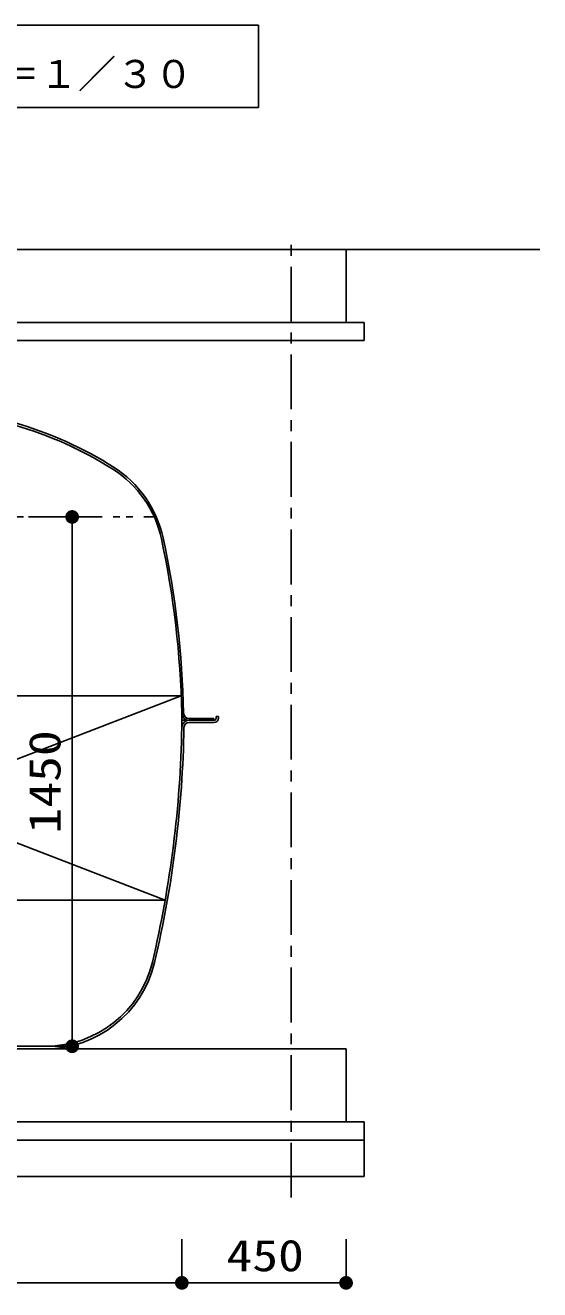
# Model space of a CAD drawing. Units: millimetres, scale not verified. Extents: x -23133 to 8910, y -6308 to 6308.
# Drawn here: x 1686 to 3096, y -4319 to -855 of the extents above; entities that cross this region are included whole.
import ezdxf
from ezdxf.enums import TextEntityAlignment as Align

# ---------------------------------------------------------------- set-up
doc = ezdxf.new("R2010")
doc.units = ezdxf.units.MM
doc.header["$LTSCALE"] = 30
for name, pattern in [('CHAIN1', [8, 5, -1, 1, -1]), ('DASHED1', [1.8, 1.2, -0.6]), ('DOUBLE_CHAIN1', [8.8, 5, -1, 0.6, -0.6, 0.6, -1])]:
    doc.linetypes.add(name, pattern=pattern)
for name, color, linetype, lineweight in [('0-1_空気管', 3, 'Continuous', 25), ('0-3_躯体', 3, 'Continuous', 25), ('0-4_製作', 3, 'Continuous', 25), ('0-5_機器', 2, 'Continuous', 25), ('0-7_08', 2, 'Continuous', 25), ('1-5_00クル-フ-6寸法', 132, 'Continuous', 25)]:
    doc.layers.add(name, color=color, linetype=linetype, lineweight=lineweight)
doc.styles.add('ＭＳ ゴシック', font='')
doc.styles.get('ＭＳ ゴシック').set_extended_font_data('MS Gothic')

msp = doc.modelspace()

# ---------------------------------------------------------------- linework, layer by layer
at = {"layer": '0-1_空気管', "linetype": 'DOUBLE_CHAIN1'}
for p, q in [((691.04, -2201.93), (2039.68, -2201.93)), ((2115.36, -2758.93), (2135.1, -2758.93))]:
    msp.add_line(p, q, dxfattribs=at)
at = {"layer": '0-1_空気管', "linetype": 'DASHED1'}
for p, q in [((2115.37, -2758.93), (2115.36, -2758.93)), ((2135.1, -2758.93), (2203.36, -2758.93)), ((2209.36, -2748.93), (2209.36, -2752.93))]:
    msp.add_line(p, q, dxfattribs=at)
at = {"layer": '0-1_空気管'}
for p, q in [((2115.37, -2758.93), (2203.36, -2758.93)), ((2135.05, -2753.93), (2203.36, -2753.93)), ((2203.36, -2764.93), (2135.1, -2764.93)), ((2203.36, -2753.93), (2203.36, -2758.93)), ((2209.36, -2748.93), (2215.36, -2748.93)), ((2215.36, -2748.93), (2215.36, -2752.93)), ((988.07, -3651.93), (1742.65, -3651.93)), ((988.07, -3658.93), (1742.65, -3658.93))]:
    msp.add_line(p, q, dxfattribs=at)
for centre, radius, start, end in [((1365.36, -2958.93), 1056, 57.706, 90), ((1365.36, -2958.93), 1050, 57.706, 90), ((1766.06, -2324.94), 300, 12.175, 57.706), ((1764.87, -2324.19), 306, 12.201, 57.813), ((-384.46, -2788.93), 2500, 1.137, 12.175), ((-384.46, -2788.93), 2505, 1.137, 12.201), ((2135.05, -2738.93), 20, 181.137, 270), ((2135.1, -2778.93), 20, 90, 179.051), ((2135.05, -2738.93), 15, 181.137, 270), ((2135.1, -2778.93), 14, 90, 179.051), ((2203.36, -2752.93), 12, 270, 0), ((-884.49, -2728.93), 3000, 346.659, 359.051), ((-884.49, -2728.93), 3006, 346.659, 359.051), ((1741.63, -3351.93), 307, 270, 346.704), ((1742.65, -3351.93), 300, 270, 346.659)]:
    msp.add_arc(centre, radius, start, end, dxfattribs=at)
at = {"layer": '0-1_空気管', "linetype": 'DOUBLE_CHAIN1'}
for centre, radius, start, end in [((-384.46, -2788.93), 2500, 0.688, 1.099), ((-884.49, -2728.93), 3000, 359.083, 359.427)]:
    msp.add_arc(centre, radius, start, end, dxfattribs=at)
at = {"layer": '0-1_空気管', "linetype": 'DASHED1'}
msp.add_arc((2203.36, -2752.93), 6, 270, 0, dxfattribs=at)
at = {"layer": '0-3_躯体'}
msp.add_line((515.36, -3658.93), (2215.36, -3658.93), dxfattribs=at)
at = {"layer": '0-4_製作'}
for p, q in [((405.36, -855.14), (2325.36, -855.14)), ((2325.36, -1080.14), (2325.36, -855.14)), ((405.36, -1080.14), (2325.36, -1080.14)), ((617.98, -2691.93), (2069.57, -3251.93)), ((661.09, -3251.93), (2069.57, -3251.93))]:
    msp.add_line(p, q, dxfattribs=at)
msp.add_lwpolyline([(617.98, -2691.93), (2113.44, -2691.93), (661.15, -3251.93)], dxfattribs=at)
at = {"layer": '0-5_機器'}
for p, q in [((-122.18, -1468.95), (3095.99, -1468.95)), ((2565.36, -1668.95), (2565.36, -1468.95)), ((1590.36, -1668.95), (2615.36, -1668.95)), ((2615.36, -1718.95), (2615.36, -1668.95)), ((1590.36, -1718.95), (2615.36, -1718.95)), ((415.36, -3658.93), (2565.36, -3658.93)), ((2565.36, -3858.93), (2565.36, -3658.93)), ((115.36, -3858.93), (2615.36, -3858.93)), ((2615.36, -4008.93), (2615.36, -3858.93)), ((115.36, -3908.93), (2615.36, -3908.93)), ((115.36, -4008.93), (2615.36, -4008.93))]:
    msp.add_line(p, q, dxfattribs=at)
at = {"layer": '0-7_08', "linetype": 'CHAIN1'}
msp.add_line((2415.36, -4066.58), (2415.36, -1428.47), dxfattribs=at)
at = {"layer": '1-5_00クル-フ-6寸法', "color": 4}
for p, q in [((1694.77, -2201.93), (1814.77, -2201.93)), ((1814.77, -2201.93), (1814.77, -3651.93)), ((1694.77, -3651.93), (1814.77, -3651.93)), ((2115.36, -4180.13), (2115.36, -4300.13)), ((2115.36, -4180.13), (2115.36, -4300.13)), ((2565.36, -4180.13), (2565.36, -4300.13)), ((615.36, -4300.13), (2115.36, -4300.13)), ((2115.36, -4300.13), (2565.36, -4300.13))]:
    msp.add_line(p, q, dxfattribs=at)
at = {"layer": '1-5_00クル-フ-6寸法'}
for points in [[(1814.77, -2201.93), (1796.06, -2200.75), (1796.35, -2198.41)], [(1814.77, -2201.93), (1796.06, -2203.11), (1796.06, -2200.75)], [(1814.77, -2201.93), (1796.35, -2205.44), (1796.06, -2203.11)], [(1814.77, -2201.93), (1796.35, -2198.41), (1796.94, -2196.13)], [(1814.77, -2201.93), (1796.94, -2207.72), (1796.35, -2205.44)], [(1814.77, -2201.93), (1796.94, -2196.13), (1797.8, -2193.94)], [(1814.77, -2201.93), (1797.8, -2209.91), (1796.94, -2207.72)], [(1814.77, -2201.93), (1797.8, -2193.94), (1798.94, -2191.88)], [(1814.77, -2201.93), (1798.94, -2211.97), (1797.8, -2209.91)], [(1814.77, -2201.93), (1798.94, -2191.88), (1800.32, -2189.98)], [(1814.77, -2201.93), (1800.32, -2213.88), (1798.94, -2211.97)], [(1814.77, -2201.93), (1800.32, -2189.98), (1801.93, -2188.26)], [(1814.77, -2201.93), (1801.93, -2215.6), (1800.32, -2213.88)], [(1814.77, -2201.93), (1801.93, -2188.26), (1803.75, -2186.76)], [(1814.77, -2201.93), (1803.75, -2217.1), (1801.93, -2215.6)], [(1814.77, -2201.93), (1803.75, -2186.76), (1805.74, -2185.5)], [(1814.77, -2201.93), (1805.74, -2218.36), (1803.75, -2217.1)], [(1814.77, -2201.93), (1805.74, -2185.5), (1807.87, -2184.49)], [(1814.77, -2201.93), (1807.87, -2219.36), (1805.74, -2218.36)], [(1814.77, -2201.93), (1807.87, -2184.49), (1810.11, -2183.77)], [(1814.77, -2201.93), (1810.11, -2220.09), (1807.87, -2219.36)], [(1814.77, -2201.93), (1810.11, -2183.77), (1812.42, -2183.33)], [(1814.77, -2201.93), (1812.42, -2220.53), (1810.11, -2220.09)], [(1814.77, -2201.93), (1812.42, -2183.33), (1814.77, -2183.18)], [(1814.77, -2201.93), (1814.77, -2220.68), (1812.42, -2220.53)], [(1814.77, -2201.93), (1814.77, -2183.18), (1817.12, -2183.33)], [(1814.77, -2201.93), (1817.12, -2183.33), (1819.43, -2183.77)], [(1814.77, -2201.93), (1819.43, -2183.77), (1821.67, -2184.49)], [(1814.77, -2201.93), (1821.67, -2184.49), (1823.8, -2185.5)], [(1814.77, -2201.93), (1823.8, -2185.5), (1825.79, -2186.76)], [(1814.77, -2201.93), (1825.79, -2186.76), (1827.6, -2188.26)], [(1814.77, -2201.93), (1827.6, -2188.26), (1829.22, -2189.98)], [(1814.77, -2201.93), (1829.22, -2189.98), (1830.6, -2191.88)], [(1814.77, -2201.93), (1830.6, -2191.88), (1831.73, -2193.94)], [(1814.77, -2201.93), (1831.73, -2193.94), (1832.6, -2196.13)], [(1814.77, -2201.93), (1832.6, -2196.13), (1833.19, -2198.41)], [(1814.77, -2201.93), (1833.19, -2198.41), (1833.48, -2200.75)], [(1814.77, -2201.93), (1833.48, -2200.75), (1833.48, -2203.11)], [(1814.77, -2201.93), (1817.12, -2220.53), (1814.77, -2220.68)], [(1814.77, -2201.93), (1819.43, -2220.09), (1817.12, -2220.53)], [(1814.77, -2201.93), (1821.67, -2219.36), (1819.43, -2220.09)], [(1814.77, -2201.93), (1823.8, -2218.36), (1821.67, -2219.36)], [(1814.77, -2201.93), (1825.79, -2217.1), (1823.8, -2218.36)], [(1814.77, -2201.93), (1827.6, -2215.6), (1825.79, -2217.1)], [(1814.77, -2201.93), (1829.22, -2213.88), (1827.6, -2215.6)], [(1814.77, -2201.93), (1830.6, -2211.97), (1829.22, -2213.88)], [(1814.77, -2201.93), (1831.73, -2209.91), (1830.6, -2211.97)], [(1814.77, -2201.93), (1832.6, -2207.72), (1831.73, -2209.91)], [(1814.77, -2201.93), (1833.19, -2205.44), (1832.6, -2207.72)], [(1814.77, -2201.93), (1833.48, -2203.11), (1833.19, -2205.44)], [(1814.77, -3651.93), (1801.93, -3638.26), (1803.75, -3636.76)], [(1814.77, -3651.93), (1803.75, -3636.76), (1805.74, -3635.5)], [(1814.77, -3651.93), (1805.74, -3635.5), (1807.87, -3634.49)], [(1814.77, -3651.93), (1807.87, -3634.49), (1810.11, -3633.77)], [(1814.77, -3651.93), (1810.11, -3633.77), (1812.42, -3633.32)], [(1814.77, -3651.93), (1812.42, -3633.32), (1814.77, -3633.18)], [(1814.77, -3651.93), (1814.77, -3633.18), (1817.12, -3633.32)], [(1814.77, -3651.93), (1817.12, -3633.32), (1819.43, -3633.77)], [(1814.77, -3651.93), (1819.43, -3633.77), (1821.67, -3634.49)], [(1814.77, -3651.93), (1821.67, -3634.49), (1823.8, -3635.5)], [(1814.77, -3651.93), (1823.8, -3635.5), (1825.79, -3636.76)], [(1814.77, -3651.93), (1825.79, -3636.76), (1827.6, -3638.26)], [(1814.77, -3651.93), (1796.06, -3650.75), (1796.35, -3648.41)], [(1814.77, -3651.93), (1796.06, -3653.1), (1796.06, -3650.75)], [(1814.77, -3651.93), (1796.35, -3655.44), (1796.06, -3653.1)], [(1814.77, -3651.93), (1796.35, -3648.41), (1796.94, -3646.13)], [(1814.77, -3651.93), (1796.94, -3657.72), (1796.35, -3655.44)], [(1814.77, -3651.93), (1796.94, -3646.13), (1797.8, -3643.94)], [(1814.77, -3651.93), (1797.8, -3659.91), (1796.94, -3657.72)], [(1814.77, -3651.93), (1797.8, -3643.94), (1798.94, -3641.88)], [(1814.77, -3651.93), (1798.94, -3661.97), (1797.8, -3659.91)], [(1814.77, -3651.93), (1798.94, -3641.88), (1800.32, -3639.98)], [(1814.77, -3651.93), (1800.32, -3663.88), (1798.94, -3661.97)], [(1814.77, -3651.93), (1800.32, -3639.98), (1801.93, -3638.26)], [(1814.77, -3651.93), (1801.93, -3665.6), (1800.32, -3663.88)], [(1814.77, -3651.93), (1803.75, -3667.1), (1801.93, -3665.6)], [(1814.77, -3651.93), (1805.74, -3668.36), (1803.75, -3667.1)], [(1814.77, -3651.93), (1807.87, -3669.36), (1805.74, -3668.36)], [(1814.77, -3651.93), (1810.11, -3670.09), (1807.87, -3669.36)], [(1814.77, -3651.93), (1812.42, -3670.53), (1810.11, -3670.09)], [(1814.77, -3651.93), (1814.77, -3670.68), (1812.42, -3670.53)], [(1814.77, -3651.93), (1827.6, -3638.26), (1829.22, -3639.98)], [(1814.77, -3651.93), (1829.22, -3639.98), (1830.6, -3641.88)], [(1814.77, -3651.93), (1830.6, -3641.88), (1831.73, -3643.94)], [(1814.77, -3651.93), (1831.73, -3643.94), (1832.6, -3646.13)], [(1814.77, -3651.93), (1832.6, -3646.13), (1833.19, -3648.41)], [(1814.77, -3651.93), (1833.19, -3648.41), (1833.48, -3650.75)], [(1814.77, -3651.93), (1833.48, -3650.75), (1833.48, -3653.1)], [(1814.77, -3651.93), (1817.12, -3670.53), (1814.77, -3670.68)], [(1814.77, -3651.93), (1819.43, -3670.09), (1817.12, -3670.53)], [(1814.77, -3651.93), (1821.67, -3669.36), (1819.43, -3670.09)], [(1814.77, -3651.93), (1823.8, -3668.36), (1821.67, -3669.36)], [(1814.77, -3651.93), (1825.79, -3667.1), (1823.8, -3668.36)], [(1814.77, -3651.93), (1827.6, -3665.6), (1825.79, -3667.1)], [(1814.77, -3651.93), (1829.22, -3663.88), (1827.6, -3665.6)], [(1814.77, -3651.93), (1830.6, -3661.97), (1829.22, -3663.88)], [(1814.77, -3651.93), (1831.73, -3659.91), (1830.6, -3661.97)], [(1814.77, -3651.93), (1832.6, -3657.72), (1831.73, -3659.91)], [(1814.77, -3651.93), (1833.19, -3655.44), (1832.6, -3657.72)], [(1814.77, -3651.93), (1833.48, -3653.1), (1833.19, -3655.44)], [(2115.36, -4300.13), (2097.2, -4295.47), (2097.93, -4293.23)], [(2115.36, -4300.13), (2097.2, -4295.47), (2097.93, -4293.23)], [(2115.36, -4300.13), (2097.93, -4293.23), (2098.93, -4291.1)], [(2115.36, -4300.13), (2097.93, -4293.23), (2098.93, -4291.1)], [(2115.36, -4300.13), (2098.93, -4291.1), (2100.19, -4289.11)], [(2115.36, -4300.13), (2098.93, -4291.1), (2100.19, -4289.11)], [(2115.36, -4300.13), (2100.19, -4289.11), (2101.69, -4287.3)], [(2115.36, -4300.13), (2100.19, -4289.11), (2101.69, -4287.3)], [(2115.36, -4300.13), (2101.69, -4287.3), (2103.41, -4285.69)], [(2115.36, -4300.13), (2101.69, -4287.3), (2103.41, -4285.69)], [(2115.36, -4300.13), (2103.41, -4285.69), (2105.31, -4284.3)], [(2115.36, -4300.13), (2103.41, -4285.69), (2105.31, -4284.3)], [(2115.36, -4300.13), (2105.31, -4284.3), (2107.38, -4283.17)], [(2115.36, -4300.13), (2105.31, -4284.3), (2107.38, -4283.17)], [(2115.36, -4300.13), (2107.38, -4283.17), (2109.57, -4282.3)], [(2115.36, -4300.13), (2107.38, -4283.17), (2109.57, -4282.3)], [(2115.36, -4300.13), (2109.57, -4282.3), (2111.85, -4281.72)], [(2115.36, -4300.13), (2109.57, -4282.3), (2111.85, -4281.72)], [(2115.36, -4300.13), (2111.85, -4281.72), (2114.18, -4281.42)], [(2115.36, -4300.13), (2111.85, -4281.72), (2114.18, -4281.42)], [(2115.36, -4300.13), (2114.18, -4281.42), (2116.54, -4281.42)], [(2115.36, -4300.13), (2114.18, -4281.42), (2116.54, -4281.42)], [(2115.36, -4300.13), (2116.54, -4281.42), (2118.87, -4281.72)], [(2115.36, -4300.13), (2116.54, -4281.42), (2118.87, -4281.72)], [(2115.36, -4300.13), (2118.87, -4281.72), (2121.15, -4282.3)], [(2115.36, -4300.13), (2118.87, -4281.72), (2121.15, -4282.3)], [(2115.36, -4300.13), (2121.15, -4282.3), (2123.34, -4283.17)], [(2115.36, -4300.13), (2121.15, -4282.3), (2123.34, -4283.17)], [(2115.36, -4300.13), (2123.34, -4283.17), (2125.41, -4284.3)], [(2115.36, -4300.13), (2123.34, -4283.17), (2125.41, -4284.3)], [(2115.36, -4300.13), (2125.41, -4284.3), (2127.31, -4285.69)], [(2115.36, -4300.13), (2125.41, -4284.3), (2127.31, -4285.69)], [(2115.36, -4300.13), (2127.31, -4285.69), (2129.03, -4287.3)], [(2115.36, -4300.13), (2127.31, -4285.69), (2129.03, -4287.3)], [(2115.36, -4300.13), (2129.03, -4287.3), (2130.53, -4289.11)], [(2115.36, -4300.13), (2129.03, -4287.3), (2130.53, -4289.11)], [(2115.36, -4300.13), (2130.53, -4289.11), (2131.79, -4291.1)], [(2115.36, -4300.13), (2130.53, -4289.11), (2131.79, -4291.1)], [(2115.36, -4300.13), (2131.79, -4291.1), (2132.79, -4293.23)], [(2115.36, -4300.13), (2131.79, -4291.1), (2132.79, -4293.23)], [(2115.36, -4300.13), (2132.79, -4293.23), (2133.52, -4295.47)], [(2115.36, -4300.13), (2132.79, -4293.23), (2133.52, -4295.47)], [(2565.36, -4300.13), (2547.2, -4295.47), (2547.93, -4293.23)], [(2565.36, -4300.13), (2547.93, -4293.23), (2548.93, -4291.1)], [(2565.36, -4300.13), (2548.93, -4291.1), (2550.19, -4289.11)], [(2565.36, -4300.13), (2550.19, -4289.11), (2551.69, -4287.3)], [(2565.36, -4300.13), (2551.69, -4287.3), (2553.41, -4285.69)], [(2565.36, -4300.13), (2553.41, -4285.69), (2555.31, -4284.3)], [(2565.36, -4300.13), (2555.31, -4284.3), (2557.38, -4283.17)], [(2565.36, -4300.13), (2557.38, -4283.17), (2559.57, -4282.3)], [(2565.36, -4300.13), (2559.57, -4282.3), (2561.85, -4281.72)], [(2565.36, -4300.13), (2561.85, -4281.72), (2564.18, -4281.42)], [(2565.36, -4300.13), (2564.18, -4281.42), (2566.54, -4281.42)], [(2565.36, -4300.13), (2566.54, -4281.42), (2568.87, -4281.72)], [(2565.36, -4300.13), (2568.87, -4281.72), (2571.15, -4282.3)], [(2565.36, -4300.13), (2571.15, -4282.3), (2573.34, -4283.17)], [(2565.36, -4300.13), (2573.34, -4283.17), (2575.41, -4284.3)], [(2565.36, -4300.13), (2575.41, -4284.3), (2577.31, -4285.69)], [(2565.36, -4300.13), (2577.31, -4285.69), (2579.03, -4287.3)], [(2565.36, -4300.13), (2579.03, -4287.3), (2580.53, -4289.11)], [(2565.36, -4300.13), (2580.53, -4289.11), (2581.79, -4291.1)], [(2565.36, -4300.13), (2581.79, -4291.1), (2582.79, -4293.23)], [(2565.36, -4300.13), (2582.79, -4293.23), (2583.52, -4295.47)], [(2115.36, -4300.13), (2096.61, -4300.13), (2096.76, -4297.78)], [(2115.36, -4300.13), (2096.61, -4300.13), (2096.76, -4297.78)], [(2115.36, -4300.13), (2096.76, -4302.48), (2096.61, -4300.13)], [(2115.36, -4300.13), (2096.76, -4302.48), (2096.61, -4300.13)], [(2115.36, -4300.13), (2096.76, -4297.78), (2097.2, -4295.47)], [(2115.36, -4300.13), (2096.76, -4297.78), (2097.2, -4295.47)], [(2115.36, -4300.13), (2097.2, -4304.8), (2096.76, -4302.48)], [(2115.36, -4300.13), (2097.2, -4304.8), (2096.76, -4302.48)], [(2115.36, -4300.13), (2097.93, -4307.04), (2097.2, -4304.8)], [(2115.36, -4300.13), (2097.93, -4307.04), (2097.2, -4304.8)], [(2115.36, -4300.13), (2098.93, -4309.17), (2097.93, -4307.04)], [(2115.36, -4300.13), (2098.93, -4309.17), (2097.93, -4307.04)], [(2115.36, -4300.13), (2100.19, -4311.16), (2098.93, -4309.17)], [(2115.36, -4300.13), (2100.19, -4311.16), (2098.93, -4309.17)], [(2115.36, -4300.13), (2101.69, -4312.97), (2100.19, -4311.16)], [(2115.36, -4300.13), (2101.69, -4312.97), (2100.19, -4311.16)], [(2115.36, -4300.13), (2103.41, -4314.58), (2101.69, -4312.97)], [(2115.36, -4300.13), (2103.41, -4314.58), (2101.69, -4312.97)], [(2115.36, -4300.13), (2105.31, -4315.97), (2103.41, -4314.58)], [(2115.36, -4300.13), (2105.31, -4315.97), (2103.41, -4314.58)], [(2115.36, -4300.13), (2107.38, -4317.1), (2105.31, -4315.97)], [(2115.36, -4300.13), (2107.38, -4317.1), (2105.31, -4315.97)], [(2115.36, -4300.13), (2109.57, -4317.97), (2107.38, -4317.1)], [(2115.36, -4300.13), (2109.57, -4317.97), (2107.38, -4317.1)], [(2115.36, -4300.13), (2111.85, -4318.55), (2109.57, -4317.97)], [(2115.36, -4300.13), (2111.85, -4318.55), (2109.57, -4317.97)], [(2115.36, -4300.13), (2114.18, -4318.85), (2111.85, -4318.55)], [(2115.36, -4300.13), (2114.18, -4318.85), (2111.85, -4318.55)], [(2115.36, -4300.13), (2116.54, -4318.85), (2114.18, -4318.85)], [(2115.36, -4300.13), (2116.54, -4318.85), (2114.18, -4318.85)], [(2115.36, -4300.13), (2133.52, -4295.47), (2133.96, -4297.78)], [(2115.36, -4300.13), (2133.52, -4295.47), (2133.96, -4297.78)], [(2115.36, -4300.13), (2133.96, -4297.78), (2134.11, -4300.13)], [(2115.36, -4300.13), (2133.96, -4297.78), (2134.11, -4300.13)], [(2115.36, -4300.13), (2118.87, -4318.55), (2116.54, -4318.85)], [(2115.36, -4300.13), (2121.15, -4317.97), (2118.87, -4318.55)], [(2115.36, -4300.13), (2123.34, -4317.1), (2121.15, -4317.97)], [(2115.36, -4300.13), (2125.41, -4315.97), (2123.34, -4317.1)], [(2115.36, -4300.13), (2127.31, -4314.58), (2125.41, -4315.97)], [(2115.36, -4300.13), (2129.03, -4312.97), (2127.31, -4314.58)], [(2115.36, -4300.13), (2130.53, -4311.16), (2129.03, -4312.97)], [(2115.36, -4300.13), (2131.79, -4309.17), (2130.53, -4311.16)], [(2115.36, -4300.13), (2132.79, -4307.04), (2131.79, -4309.17)], [(2115.36, -4300.13), (2133.52, -4304.8), (2132.79, -4307.04)], [(2115.36, -4300.13), (2133.96, -4302.48), (2133.52, -4304.8)], [(2115.36, -4300.13), (2134.11, -4300.13), (2133.96, -4302.48)], [(2115.36, -4300.13), (2118.87, -4318.55), (2116.54, -4318.85)], [(2115.36, -4300.13), (2121.15, -4317.97), (2118.87, -4318.55)], [(2115.36, -4300.13), (2123.34, -4317.1), (2121.15, -4317.97)], [(2115.36, -4300.13), (2125.41, -4315.97), (2123.34, -4317.1)], [(2115.36, -4300.13), (2127.31, -4314.58), (2125.41, -4315.97)], [(2115.36, -4300.13), (2129.03, -4312.97), (2127.31, -4314.58)], [(2115.36, -4300.13), (2130.53, -4311.16), (2129.03, -4312.97)], [(2115.36, -4300.13), (2131.79, -4309.17), (2130.53, -4311.16)], [(2115.36, -4300.13), (2132.79, -4307.04), (2131.79, -4309.17)], [(2115.36, -4300.13), (2133.52, -4304.8), (2132.79, -4307.04)], [(2115.36, -4300.13), (2133.96, -4302.48), (2133.52, -4304.8)], [(2115.36, -4300.13), (2134.11, -4300.13), (2133.96, -4302.48)], [(2565.36, -4300.13), (2546.61, -4300.13), (2546.76, -4297.78)], [(2565.36, -4300.13), (2546.76, -4302.48), (2546.61, -4300.13)], [(2565.36, -4300.13), (2546.76, -4297.78), (2547.2, -4295.47)], [(2565.36, -4300.13), (2547.2, -4304.8), (2546.76, -4302.48)], [(2565.36, -4300.13), (2547.93, -4307.04), (2547.2, -4304.8)], [(2565.36, -4300.13), (2548.93, -4309.17), (2547.93, -4307.04)], [(2565.36, -4300.13), (2550.19, -4311.16), (2548.93, -4309.17)], [(2565.36, -4300.13), (2551.69, -4312.97), (2550.19, -4311.16)], [(2565.36, -4300.13), (2553.41, -4314.58), (2551.69, -4312.97)], [(2565.36, -4300.13), (2555.31, -4315.97), (2553.41, -4314.58)], [(2565.36, -4300.13), (2557.38, -4317.1), (2555.31, -4315.97)], [(2565.36, -4300.13), (2559.57, -4317.97), (2557.38, -4317.1)], [(2565.36, -4300.13), (2561.85, -4318.55), (2559.57, -4317.97)], [(2565.36, -4300.13), (2564.18, -4318.85), (2561.85, -4318.55)], [(2565.36, -4300.13), (2566.54, -4318.85), (2564.18, -4318.85)], [(2565.36, -4300.13), (2583.52, -4295.47), (2583.96, -4297.78)], [(2565.36, -4300.13), (2583.96, -4297.78), (2584.11, -4300.13)], [(2565.36, -4300.13), (2568.87, -4318.55), (2566.54, -4318.85)], [(2565.36, -4300.13), (2571.15, -4317.97), (2568.87, -4318.55)], [(2565.36, -4300.13), (2573.34, -4317.1), (2571.15, -4317.97)], [(2565.36, -4300.13), (2575.41, -4315.97), (2573.34, -4317.1)], [(2565.36, -4300.13), (2577.31, -4314.58), (2575.41, -4315.97)], [(2565.36, -4300.13), (2579.03, -4312.97), (2577.31, -4314.58)], [(2565.36, -4300.13), (2580.53, -4311.16), (2579.03, -4312.97)], [(2565.36, -4300.13), (2581.79, -4309.17), (2580.53, -4311.16)], [(2565.36, -4300.13), (2582.79, -4307.04), (2581.79, -4309.17)], [(2565.36, -4300.13), (2583.52, -4304.8), (2582.79, -4307.04)], [(2565.36, -4300.13), (2583.96, -4302.48), (2583.52, -4304.8)], [(2565.36, -4300.13), (2584.11, -4300.13), (2583.96, -4302.48)]]:
    msp.add_solid(points, dxfattribs=at)

# ---------------------------------------------------------------- texts
at = {"layer": '0-4_製作', "color": 4, "style": 'ＭＳ ゴシック'}
msp.add_text('Ｓ＝１／３０', height=76.98, dxfattribs=at).set_placement((1515.36, -1050.14), align=Align.BOTTOM_LEFT)
at = {"layer": '1-5_00クル-フ-6寸法', "color": 3, "style": 'ＭＳ ゴシック', "width": 1.2}
msp.add_text('1450', height=86.66, rotation=90, dxfattribs=at).set_placement((1808.92, -3069.21), align=Align.BOTTOM_LEFT)
msp.add_text('450', height=86.66, dxfattribs=at).set_placement((2237.5, -4294.29), align=Align.BOTTOM_LEFT)

doc.saveas('drawing.dxf')
